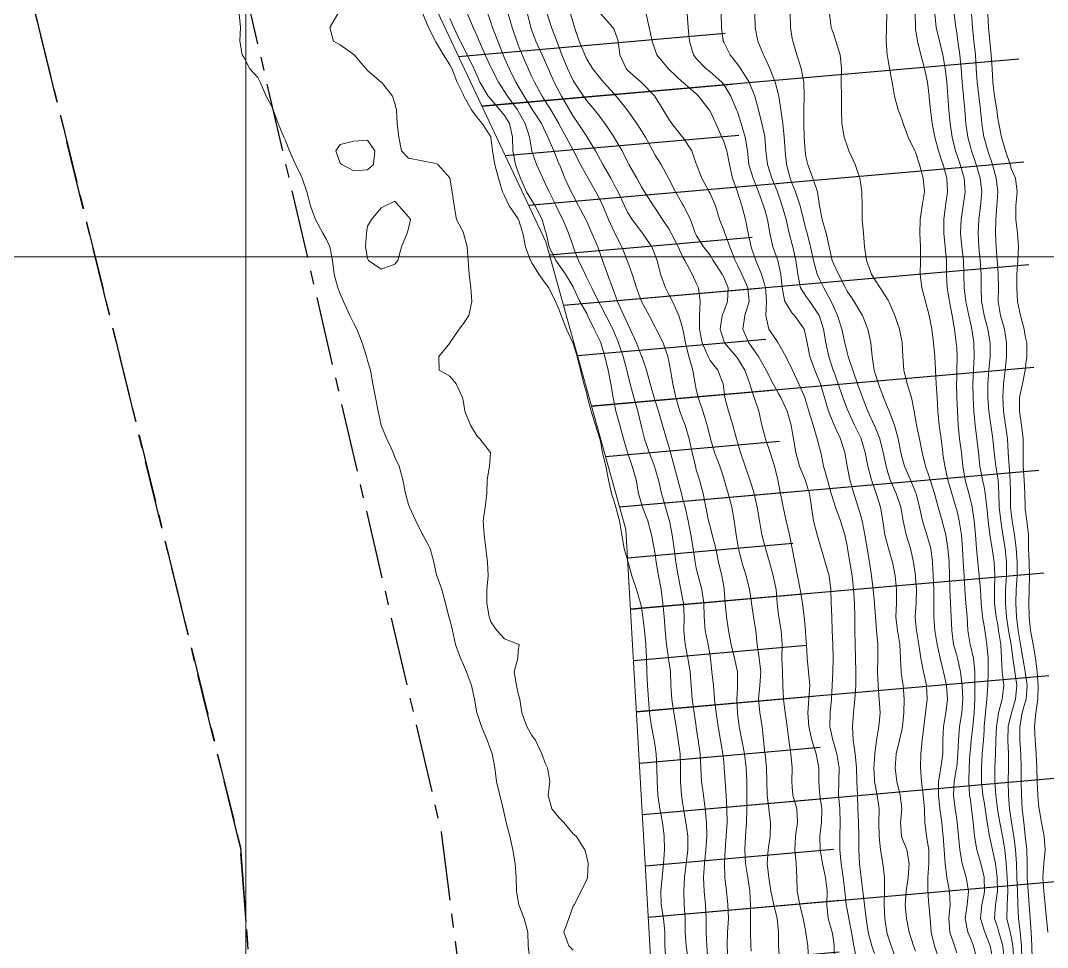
# Model space of a CAD drawing. Header units: centimetres. Extents: x 0 to 642158, y -847 to 649707.
# Drawn here: x 617058.59 to 617096.06, y 621462.19 to 621496 of the extents above; entities that cross this region are included whole.
import ezdxf

# ---------------------------------------------------------------- set-up
doc = ezdxf.new("R2010")
doc.units = ezdxf.units.CM
doc.header["$MEASUREMENT"] = 0
doc.linetypes.add('CENTERX2', pattern=[4, 2.5, -0.5, 0.5, -0.5])
for name, color, linetype, lineweight in [('MEV_grille', 254, 'Continuous', 9), ('MEV_schema paysager_V', 7, 'Continuous', 20), ('WAL_topographie 0.5', 253, 'Continuous', 20)]:
    doc.layers.add(name, color=color, linetype=linetype, lineweight=lineweight)
doc.layers.add('MEV_schema paysager_Ha', color=7, linetype='Continuous', lineweight=25, transparency=0.13)
doc.layers.add('SPW_parcellaire cadastral', color=7, linetype='CENTERX2', lineweight=25, true_color=0xff0542)

# ---------------------------------------------------------------- blocks, each defined once
blk = doc.blocks.new('*U114')
at = {"layer": 'MEV_grille', "transparency": 33554687}
blk.add_lwpolyline([(-1338.461, 0), (1338.461, 0)], dxfattribs=at)
blk = doc.blocks.new('*U115')
at = {"layer": 'MEV_grille', "color": 0, "linetype": 'ByBlock', "lineweight": -2, "transparency": 16777216}
blk.add_blockref('*U114', (0, -900), dxfattribs=at)
blk = doc.blocks.new('*U112')
at = {"layer": 'MEV_grille', "transparency": 33554687}
blk.add_lwpolyline([(0, 1825.476), (0, -1825.476)], dxfattribs=at)
blk = doc.blocks.new('*U113')
at = {"layer": 'MEV_grille', "color": 0, "linetype": 'ByBlock', "lineweight": -2, "transparency": 16777216}
blk.add_blockref('*U112', (1700, 0), dxfattribs=at)

msp = doc.modelspace()

# ---------------------------------------------------------------- hatches: boundary and pattern name
at = {"layer": 'MEV_schema paysager_Ha', "transparency": 33554687}
h = msp.add_hatch(dxfattribs=at)
h.set_pattern_fill('ANSI31', color=60, scale=30, angle=320)
h.paths.add_polyline_path([(617170.419, 620834.567), (617172.651, 620836.166), (617173.767, 620838.36), (617176.52, 620837.394), (617174.806, 620846.341), (617170.861, 620863.855), (617160.166, 620908.624), (617154.776, 620933.562), (617146.673, 620971.647), (617141.556, 621000.514), (617137.768, 621021.34), (617128.09, 621079.063), (617126.156, 621093.864), (617119.316, 621143.104), (617111.792, 621208.391), (617108.156, 621251.964), (617106.162, 621276.436), (617103.961, 621303.676), (617102.134, 621336.288), (617100.135, 621389.845), (617096.516, 621463.981), (617093.32, 621529.296), (617090.317, 621582.148), (617088.875, 621608.789), (617089.552, 621610.434), (617091.584, 621610.24), (617079.838, 621624.63), (617079.15, 621614.869), (617077.224, 621610.745), (617075.161, 621604.283), (617075.024, 621597.272), (617074.199, 621592.185), (617074.199, 621587.785), (617073.373, 621584.761), (617071.723, 621576.1), (617070.554, 621571.223), (617069.004, 621567.237), (617065.792, 621560.483), (617065.459, 621555.39), (617064.352, 621548.747), (617063.248, 621545.861), (617063.538, 621539.763), (617064.894, 621531.341), (617066.831, 621523.888), (617067.993, 621518.758), (617069.311, 621511.094), (617070.285, 621505.466), (617073.425, 621497.132), (617077.756, 621487.932), (617080.679, 621477.434), (617081.545, 621462.498), (617082.024, 621453.112), (617079.891, 621448.421), (617077.757, 621439.358), (617074.131, 621434.987), (617070.825, 621431.469), (617069.438, 621426.671), (617071.018, 621420.988), (617073.27, 621414.516), (617077.07, 621409.311), (617077.914, 621402.699), (617079.322, 621395.946), (617077.774, 621388.912), (617077.028, 621379.272), (617077.18, 621366.49), (617077.637, 621354.926), (617081.138, 621345.34), (617084.667, 621339.141), (617088.419, 621332.55), (617091.943, 621324.141), (617093.489, 621313.549), (617093.991, 621301.308), (617095.095, 621293.181), (617098.226, 621286.522), (617098.599, 621269.214), (617098.32, 621260.56), (617100.919, 621240.097), (617102.163, 621224.304), (617102.661, 621213.61), (617104.31, 621203.418), (617105.03, 621196.058), (617108.853, 621175.666), (617110.452, 621164.481), (617113.761, 621137.233), (617115.569, 621117.477), (617117.489, 621112.22), (617116.988, 621109.132), (617114.316, 621105.794), (617111.985, 621102.229), (617112.056, 621101.1), (617120.765, 621101.771), (617121.63, 621095.928), (617112.376, 621095.304), (617112.524, 621092.145), (617113.883, 621089.004), (617118.105, 621088.839), (617120.775, 621088.744), (617122.967, 621085.98), (617123.825, 621080.262), (617124.207, 621073.973), (617125.553, 621066.79), (617126.9, 621057.169), (617128.055, 621049.377), (617129.783, 621041.532), (617130.994, 621026.347), (617134.207, 621004.931), (617136.145, 620988.525), (617136.031, 620979.069), (617142.374, 620949.543), (617145.918, 620930.208), (617153.153, 620899.212), (617158.672, 620872.657), (617161.08, 620858.212), (617163.85, 620847.016), (617167.101, 620840.155), (617169.922, 620834.909)])
h = msp.add_hatch(dxfattribs=at)
h.set_pattern_fill('ANSI31', color=60, scale=15, angle=320)
h.paths.add_polyline_path([(617170.419, 620834.567), (617172.651, 620836.166), (617173.767, 620838.36), (617172.164, 620839.948), (617169.222, 620844.997), (617165.011, 620861.103), (617155.295, 620905.773), (617149.967, 620930.558), (617141.637, 620968.956), (617138.302, 620999.865), (617134.651, 621021.029), (617125.75, 621078.391), (617121.772, 621092.578), (617115.806, 621141.831), (617107.516, 621206.061), (617103.711, 621250.656), (617102.096, 621275.072), (617098.522, 621305.188), (617095.036, 621336.316), (617086.438, 621359.081), (617085.934, 621388.312), (617080.11, 621426.004), (617086.838, 621442.658), (617088.578, 621463.389), (617083.681, 621500.211), (617076.945, 621529.071), (617073.11, 621552.713), (617080.742, 621582.645), (617082.21, 621610.23), (617089.552, 621610.434), (617091.584, 621610.24), (617079.838, 621624.63), (617079.15, 621614.869), (617077.224, 621610.745), (617075.161, 621604.283), (617075.024, 621597.272), (617074.199, 621592.185), (617074.199, 621587.785), (617073.373, 621584.761), (617071.723, 621576.1), (617070.554, 621571.223), (617069.004, 621567.237), (617065.792, 621560.483), (617065.459, 621555.39), (617064.352, 621548.747), (617063.248, 621545.861), (617063.538, 621539.763), (617064.894, 621531.341), (617066.831, 621523.888), (617067.993, 621518.758), (617069.311, 621511.094), (617070.285, 621505.466), (617073.425, 621497.132), (617077.756, 621487.932), (617080.679, 621477.434), (617081.545, 621462.498), (617082.024, 621453.112), (617079.891, 621448.421), (617077.757, 621439.358), (617074.131, 621434.987), (617070.825, 621431.469), (617069.438, 621426.671), (617071.018, 621420.988), (617073.27, 621414.516), (617077.07, 621409.311), (617077.914, 621402.699), (617079.322, 621395.946), (617077.774, 621388.912), (617077.028, 621379.272), (617077.18, 621366.49), (617077.637, 621354.926), (617081.138, 621345.34), (617084.667, 621339.141), (617088.419, 621332.55), (617091.943, 621324.141), (617093.489, 621313.549), (617093.991, 621301.308), (617095.095, 621293.181), (617098.226, 621286.522), (617098.599, 621269.214), (617098.32, 621260.56), (617100.919, 621240.097), (617102.163, 621224.304), (617102.661, 621213.61), (617104.31, 621203.418), (617105.03, 621196.058), (617108.853, 621175.666), (617110.452, 621164.481), (617113.761, 621137.233), (617115.569, 621117.477), (617117.489, 621112.22), (617116.988, 621109.132), (617114.316, 621105.794), (617111.985, 621102.229), (617112.056, 621101.1), (617120.765, 621101.771), (617121.63, 621095.928), (617112.376, 621095.304), (617112.524, 621092.145), (617113.883, 621089.004), (617118.105, 621088.839), (617120.775, 621088.744), (617122.967, 621085.98), (617123.825, 621080.262), (617124.207, 621073.973), (617125.553, 621066.79), (617126.9, 621057.169), (617128.055, 621049.377), (617129.783, 621041.532), (617130.994, 621026.347), (617134.207, 621004.931), (617136.145, 620988.525), (617136.031, 620979.069), (617142.374, 620949.543), (617145.918, 620930.208), (617153.153, 620899.212), (617158.672, 620872.657), (617161.08, 620858.212), (617163.85, 620847.016), (617167.101, 620840.155), (617169.922, 620834.909)])

# ---------------------------------------------------------------- linework, layer by layer
at = {"layer": 'MEV_schema paysager_V', "color": 60}
msp.add_lwpolyline([(617073.425, 621497.132), (617077.756, 621487.932), (617080.679, 621477.434), (617081.545, 621462.498), (617082.024, 621453.112), (617079.891, 621448.421), (617077.757, 621439.358), (617074.131, 621434.987), (617070.825, 621431.469), (617069.438, 621426.671), (617071.018, 621420.988), (617073.27, 621414.516), (617077.07, 621409.311), (617077.914, 621402.699)], dxfattribs=at)
at = {"layer": 'SPW_parcellaire cadastral'}
for points in [[(616961.682, 621561.505), (616957.161, 621536.964), (616965.501, 621523.284), (616971.233, 621514.366), (616974.374, 621509.591), (616975.304, 621510.352), (616983.527, 621516.007), (616989.386, 621518.755), (617051.624, 621539.157), (617050.488, 621531.376), (617066.617, 621465.843), (617068.014, 621447.174), (617068.141, 621431.299), (617065.63, 621389.514), (617029.25, 621381.354), (616971.753, 621365.049), (616944.019, 621346.288), (616891.176, 621232.847)], [(617071.741, 621390.887), (617065.63, 621389.514), (617068.141, 621431.299), (617068.014, 621447.174), (617066.617, 621465.843), (617050.488, 621531.376), (617051.624, 621539.157), (617059.513, 621541.743), (617058.51, 621532.646), (617073.939, 621466.394), (617076.23, 621448.428), (617075.082, 621431.913), (617071.741, 621390.887)]]:
    msp.add_lwpolyline(points, dxfattribs=at)
at = {"layer": 'WAL_topographie 0.5'}
for points in [[(617066.57, 621496.25), (617066.618, 621495.75), (617066.587, 621495.25), (617066.68, 621494.75), (617066.75, 621494.66), (617066.947, 621494.25), (617067.25, 621493.929), (617067.331, 621493.75), (617067.551, 621493.25), (617067.75, 621492.891), (617067.806, 621492.75), (617067.991, 621492.25), (617068.197, 621491.75), (617068.25, 621491.65), (617068.405, 621491.25), (617068.626, 621490.75), (617068.75, 621490.524), (617068.866, 621490.25), (617069.036, 621489.75), (617069.173, 621489.25), (617069.25, 621489.042), (617069.349, 621488.75), (617069.618, 621488.25), (617069.75, 621488.018), (617069.872, 621487.75), (617069.969, 621487.25), (617070.034, 621486.75), (617070.17, 621486.25), (617070.25, 621486.037), (617070.373, 621485.75), (617070.606, 621485.25), (617070.75, 621484.955), (617070.867, 621484.75), (617071.053, 621484.25), (617071.21, 621483.75), (617071.25, 621483.609), (617071.355, 621483.25), (617071.447, 621482.75), (617071.542, 621482.25), (617071.643, 621481.75), (617071.745, 621481.25), (617071.75, 621481.236), (617071.961, 621480.75), (617072.182, 621480.25), (617072.25, 621480.074), (617072.408, 621479.75), (617072.545, 621479.25), (617072.632, 621478.75), (617072.75, 621478.351), (617072.787, 621478.25), (617073.011, 621477.75), (617073.25, 621477.285), (617073.27, 621477.25), (617073.539, 621476.75), (617073.672, 621476.25), (617073.75, 621475.888), (617073.781, 621475.75), (617073.966, 621475.25), (617074.102, 621474.75), (617074.223, 621474.25), (617074.25, 621474.158), (617074.347, 621473.75), (617074.467, 621473.25), (617074.648, 621472.75), (617074.75, 621472.506), (617074.858, 621472.25), (617075.043, 621471.75), (617075.16, 621471.25), (617075.243, 621470.75), (617075.25, 621470.731), (617075.411, 621470.25), (617075.615, 621469.75), (617075.75, 621469.384), (617075.795, 621469.25), (617075.898, 621468.75), (617075.962, 621468.25), (617076.076, 621467.75), (617076.203, 621467.25), (617076.25, 621467.031), (617076.313, 621466.75), (617076.441, 621466.25), (617076.556, 621465.75), (617076.643, 621465.25), (617076.679, 621464.75), (617076.686, 621464.25), (617076.75, 621463.897), (617076.777, 621463.75), (617076.965, 621463.25), (617077.099, 621462.75), (617077.108, 621462.25), (617077.179, 621461.75)], [(617070.173, 621496.25), (617069.872, 621495.75), (617070.01, 621495.25), (617070.25, 621495.117), (617070.75, 621494.764), (617070.759, 621494.75), (617071.196, 621494.25), (617071.25, 621494.185), (617071.75, 621493.758), (617071.761, 621493.75), (617072.158, 621493.25), (617072.25, 621492.981), (617072.305, 621492.75), (617072.333, 621492.25), (617072.391, 621491.75), (617072.493, 621491.25), (617072.75, 621490.985), (617073.25, 621490.889), (617073.75, 621490.795), (617073.816, 621490.75), (617074.25, 621490.268), (617074.259, 621490.25), (617074.341, 621489.75), (617074.415, 621489.25), (617074.5, 621488.75), (617074.75, 621488.269), (617074.759, 621488.25), (617074.892, 621487.75), (617074.928, 621487.25), (617074.965, 621486.75), (617075.026, 621486.25), (617075.055, 621485.75), (617074.947, 621485.25), (617074.75, 621484.957), (617074.593, 621484.75), (617074.256, 621484.25), (617074.25, 621484.238), (617073.858, 621483.75), (617073.861, 621483.25), (617074.25, 621483.028), (617074.483, 621482.75), (617074.715, 621482.25), (617074.75, 621482.083), (617074.807, 621481.75), (617075.014, 621481.25), (617075.25, 621480.846), (617075.354, 621480.75), (617075.74, 621480.25), (617075.699, 621479.75), (617075.62, 621479.25), (617075.606, 621478.75), (617075.543, 621478.25), (617075.472, 621477.75), (617075.509, 621477.25), (617075.574, 621476.75), (617075.628, 621476.25), (617075.649, 621475.75), (617075.605, 621475.25), (617075.602, 621474.75), (617075.689, 621474.25), (617075.75, 621474.067), (617075.973, 621473.75), (617076.25, 621473.449), (617076.75, 621473.258), (617076.783, 621473.25), (617076.75, 621473), (617076.741, 621472.75), (617076.603, 621472.25), (617076.687, 621471.75), (617076.75, 621471.462), (617076.81, 621471.25), (617076.881, 621470.75), (617077.064, 621470.25), (617077.25, 621469.928), (617077.379, 621469.75), (617077.616, 621469.25), (617077.75, 621468.894), (617077.821, 621468.75), (617077.903, 621468.25), (617077.841, 621467.75), (617077.975, 621467.25), (617078.25, 621466.925), (617078.417, 621466.75), (617078.75, 621466.341), (617078.87, 621466.25), (617079.178, 621465.75), (617079.25, 621465.487), (617079.301, 621465.25), (617079.276, 621464.75), (617079.25, 621464.673), (617079.042, 621464.25), (617078.798, 621463.75), (617078.75, 621463.702), (617078.595, 621463.25), (617078.413, 621462.75), (617078.598, 621462.25), (617078.75, 621462.1)], [(617073.271, 621496.25), (617073.471, 621495.75), (617073.737, 621495.25), (617073.75, 621495.23), (617074.022, 621494.75), (617074.25, 621494.393), (617074.326, 621494.25), (617074.529, 621493.75), (617074.75, 621493.291), (617074.768, 621493.25), (617075.046, 621492.75), (617075.25, 621492.462), (617075.438, 621492.25), (617075.75, 621491.762), (617075.755, 621491.75), (617075.811, 621491.25), (617075.9, 621490.75), (617076.034, 621490.25), (617076.179, 621489.75), (617076.25, 621489.606), (617076.424, 621489.25), (617076.75, 621488.769), (617076.762, 621488.75), (617076.916, 621488.25), (617077.019, 621487.75), (617077.201, 621487.25), (617077.25, 621487.165), (617077.499, 621486.75), (617077.75, 621486.415), (617077.867, 621486.25), (617078.113, 621485.75), (617078.25, 621485.446), (617078.322, 621485.25), (617078.518, 621484.75), (617078.744, 621484.25), (617078.75, 621484.235), (617078.906, 621483.75), (617079.028, 621483.25), (617079.139, 621482.75), (617079.25, 621482.382), (617079.28, 621482.25), (617079.417, 621481.75), (617079.573, 621481.25), (617079.73, 621480.75), (617079.75, 621480.66), (617079.832, 621480.25), (617079.947, 621479.75), (617080.05, 621479.25), (617080.152, 621478.75), (617080.25, 621478.46), (617080.312, 621478.25), (617080.447, 621477.75), (617080.528, 621477.25), (617080.614, 621476.75), (617080.75, 621476.284), (617080.758, 621476.25), (617080.901, 621475.75), (617081.07, 621475.25), (617081.217, 621474.75), (617081.25, 621474.593), (617081.297, 621474.25), (617081.359, 621473.75), (617081.409, 621473.25), (617081.432, 621472.75), (617081.444, 621472.25), (617081.468, 621471.75), (617081.501, 621471.25), (617081.541, 621470.75), (617081.612, 621470.25), (617081.714, 621469.75), (617081.75, 621469.521), (617081.782, 621469.25), (617081.804, 621468.75), (617081.815, 621468.25), (617081.845, 621467.75), (617081.918, 621467.25), (617082.01, 621466.75), (617082.073, 621466.25), (617082.085, 621465.75), (617082.049, 621465.25), (617081.998, 621464.75), (617081.95, 621464.25), (617081.961, 621463.75), (617082.053, 621463.25), (617082.105, 621462.75), (617082.104, 621462.25), (617082.14, 621461.75)], [(617074.25, 621496.083), (617074.396, 621495.75), (617074.629, 621495.25), (617074.75, 621495.034), (617074.888, 621494.75), (617075.129, 621494.25), (617075.25, 621493.987), (617075.356, 621493.75), (617075.654, 621493.25), (617075.75, 621493.133), (617076.077, 621492.75), (617076.25, 621492.546), (617076.428, 621492.25), (617076.537, 621491.75), (617076.55, 621491.25), (617076.654, 621490.75), (617076.75, 621490.47), (617076.837, 621490.25), (617077.053, 621489.75), (617077.25, 621489.445), (617077.367, 621489.25), (617077.625, 621488.75), (617077.75, 621488.306), (617077.766, 621488.25), (617077.881, 621487.75), (617078.121, 621487.25), (617078.25, 621487.085), (617078.474, 621486.75), (617078.75, 621486.293), (617078.772, 621486.25), (617079.004, 621485.75), (617079.25, 621485.312), (617079.283, 621485.25), (617079.527, 621484.75), (617079.75, 621484.286), (617079.765, 621484.25), (617079.915, 621483.75), (617080.032, 621483.25), (617080.129, 621482.75), (617080.216, 621482.25), (617080.25, 621482.072), (617080.309, 621481.75), (617080.453, 621481.25), (617080.593, 621480.75), (617080.739, 621480.25), (617080.75, 621480.218), (617080.907, 621479.75), (617081.05, 621479.25), (617081.145, 621478.75), (617081.25, 621478.38), (617081.286, 621478.25), (617081.477, 621477.75), (617081.617, 621477.25), (617081.714, 621476.75), (617081.75, 621476.538), (617081.786, 621476.25), (617081.87, 621475.75), (617081.963, 621475.25), (617082.025, 621474.75), (617082.076, 621474.25), (617082.117, 621473.75), (617082.162, 621473.25), (617082.235, 621472.75), (617082.25, 621472.645), (617082.304, 621472.25), (617082.325, 621471.75), (617082.351, 621471.25), (617082.429, 621470.75), (617082.513, 621470.25), (617082.593, 621469.75), (617082.657, 621469.25), (617082.667, 621468.75), (617082.668, 621468.25), (617082.712, 621467.75), (617082.75, 621467.493), (617082.784, 621467.25), (617082.868, 621466.75), (617082.935, 621466.25), (617082.936, 621465.75), (617082.879, 621465.25), (617082.819, 621464.75), (617082.791, 621464.25), (617082.811, 621463.75), (617082.841, 621463.25), (617082.841, 621462.75), (617082.882, 621462.25), (617082.957, 621461.75)], [(617074.906, 621496.25), (617075.111, 621495.75), (617075.25, 621495.436), (617075.331, 621495.25), (617075.549, 621494.75), (617075.75, 621494.297), (617075.771, 621494.25), (617076.026, 621493.75), (617076.25, 621493.42), (617076.358, 621493.25), (617076.722, 621492.75), (617076.75, 621492.704), (617077.008, 621492.25), (617077.164, 621491.75), (617077.245, 621491.25), (617077.25, 621491.234), (617077.423, 621490.75), (617077.646, 621490.25), (617077.75, 621490.04), (617077.883, 621489.75), (617078.135, 621489.25), (617078.25, 621489.007), (617078.379, 621488.75), (617078.586, 621488.25), (617078.75, 621487.774), (617078.759, 621487.75), (617078.955, 621487.25), (617079.188, 621486.75), (617079.25, 621486.622), (617079.431, 621486.25), (617079.681, 621485.75), (617079.75, 621485.623), (617079.943, 621485.25), (617080.198, 621484.75), (617080.25, 621484.634), (617080.414, 621484.25), (617080.576, 621483.75), (617080.711, 621483.25), (617080.75, 621483.083), (617080.834, 621482.75), (617080.966, 621482.25), (617081.11, 621481.75), (617081.233, 621481.25), (617081.25, 621481.18), (617081.356, 621480.75), (617081.526, 621480.25), (617081.72, 621479.75), (617081.75, 621479.653), (617081.864, 621479.25), (617081.977, 621478.75), (617082.123, 621478.25), (617082.25, 621477.833), (617082.271, 621477.75), (617082.371, 621477.25), (617082.444, 621476.75), (617082.502, 621476.25), (617082.584, 621475.75), (617082.69, 621475.25), (617082.75, 621474.917), (617082.782, 621474.75), (617082.81, 621474.25), (617082.799, 621473.75), (617082.84, 621473.25), (617082.939, 621472.75), (617083.021, 621472.25), (617083.065, 621471.75), (617083.101, 621471.25), (617083.17, 621470.75), (617083.245, 621470.25), (617083.25, 621470.218), (617083.323, 621469.75), (617083.388, 621469.25), (617083.414, 621468.75), (617083.443, 621468.25), (617083.506, 621467.75), (617083.568, 621467.25), (617083.616, 621466.75), (617083.63, 621466.25), (617083.598, 621465.75), (617083.544, 621465.25), (617083.513, 621464.75), (617083.531, 621464.25), (617083.581, 621463.75), (617083.612, 621463.25), (617083.605, 621462.75), (617083.632, 621462.25), (617083.671, 621461.75)], [(617075.641, 621496.25), (617075.75, 621495.945), (617075.817, 621495.75), (617076.013, 621495.25), (617076.202, 621494.75), (617076.25, 621494.636), (617076.416, 621494.25), (617076.662, 621493.75), (617076.75, 621493.606), (617076.963, 621493.25), (617077.25, 621492.789), (617077.276, 621492.75), (617077.597, 621492.25), (617077.75, 621491.926), (617077.837, 621491.75), (617078.047, 621491.25), (617078.25, 621490.755), (617078.252, 621490.75), (617078.45, 621490.25), (617078.685, 621489.75), (617078.75, 621489.618), (617078.954, 621489.25), (617079.214, 621488.75), (617079.25, 621488.671), (617079.44, 621488.25), (617079.651, 621487.75), (617079.75, 621487.473), (617079.831, 621487.25), (617080.01, 621486.75), (617080.192, 621486.25), (617080.25, 621486.098), (617080.379, 621485.75), (617080.602, 621485.25), (617080.75, 621484.927), (617080.839, 621484.75), (617081.064, 621484.25), (617081.25, 621483.766), (617081.258, 621483.75), (617081.43, 621483.25), (617081.565, 621482.75), (617081.714, 621482.25), (617081.75, 621482.131), (617081.867, 621481.75), (617082.016, 621481.25), (617082.166, 621480.75), (617082.25, 621480.47), (617082.312, 621480.25), (617082.447, 621479.75), (617082.573, 621479.25), (617082.704, 621478.75), (617082.75, 621478.577), (617082.838, 621478.25), (617082.95, 621477.75), (617083.049, 621477.25), (617083.132, 621476.75), (617083.206, 621476.25), (617083.25, 621476.028), (617083.313, 621475.75), (617083.447, 621475.25), (617083.528, 621474.75), (617083.539, 621474.25), (617083.578, 621473.75), (617083.687, 621473.25), (617083.75, 621472.83), (617083.762, 621472.75), (617083.818, 621472.25), (617083.874, 621471.75), (617083.911, 621471.25), (617083.97, 621470.75), (617084.045, 621470.25), (617084.133, 621469.75), (617084.22, 621469.25), (617084.25, 621468.958), (617084.271, 621468.75), (617084.307, 621468.25), (617084.341, 621467.75), (617084.368, 621467.25), (617084.371, 621466.75), (617084.341, 621466.25), (617084.306, 621465.75), (617084.278, 621465.25), (617084.286, 621464.75), (617084.348, 621464.25), (617084.405, 621463.75), (617084.418, 621463.25), (617084.385, 621462.75), (617084.373, 621462.25), (617084.396, 621461.75)], [(617076.39, 621496.25), (617076.53, 621495.75), (617076.696, 621495.25), (617076.75, 621495.109), (617076.896, 621494.75), (617077.112, 621494.25), (617077.25, 621493.949), (617077.344, 621493.75), (617077.625, 621493.25), (617077.75, 621493.053), (617077.936, 621492.75), (617078.23, 621492.25), (617078.25, 621492.211), (617078.505, 621491.75), (617078.75, 621491.273), (617078.764, 621491.25), (617079.02, 621490.75), (617079.25, 621490.334), (617079.298, 621490.25), (617079.584, 621489.75), (617079.75, 621489.432), (617079.833, 621489.25), (617080.041, 621488.75), (617080.25, 621488.295), (617080.273, 621488.25), (617080.527, 621487.75), (617080.731, 621487.25), (617080.75, 621487.196), (617080.906, 621486.75), (617081.062, 621486.25), (617081.25, 621485.753), (617081.251, 621485.75), (617081.524, 621485.25), (617081.75, 621484.819), (617081.789, 621484.75), (617082.036, 621484.25), (617082.212, 621483.75), (617082.25, 621483.576), (617082.31, 621483.25), (617082.397, 621482.75), (617082.506, 621482.25), (617082.654, 621481.75), (617082.75, 621481.488), (617082.838, 621481.25), (617082.986, 621480.75), (617083.098, 621480.25), (617083.215, 621479.75), (617083.25, 621479.617), (617083.36, 621479.25), (617083.497, 621478.75), (617083.599, 621478.25), (617083.699, 621477.75), (617083.75, 621477.55), (617083.833, 621477.25), (617083.959, 621476.75), (617084.065, 621476.25), (617084.183, 621475.75), (617084.25, 621475.359), (617084.269, 621475.25), (617084.306, 621474.75), (617084.355, 621474.25), (617084.426, 621473.75), (617084.517, 621473.25), (617084.644, 621472.75), (617084.75, 621472.25), (617084.75, 621472.25), (617084.756, 621471.75), (617084.75, 621471.65), (617084.726, 621471.25), (617084.747, 621470.75), (617084.75, 621470.729), (617084.818, 621470.25), (617084.909, 621469.75), (617085.005, 621469.25), (617085.069, 621468.75), (617085.092, 621468.25), (617085.096, 621467.75), (617085.097, 621467.25), (617085.085, 621466.75), (617085.047, 621466.25), (617085.021, 621465.75), (617085.041, 621465.25), (617085.124, 621464.75), (617085.204, 621464.25), (617085.223, 621463.75), (617085.231, 621463.25), (617085.231, 621462.75), (617085.24, 621462.25), (617085.25, 621462.063)], [(617077.093, 621496.25), (617077.212, 621495.75), (617077.25, 621495.64), (617077.399, 621495.25), (617077.625, 621494.75), (617077.75, 621494.468), (617077.841, 621494.25), (617078.068, 621493.75), (617078.25, 621493.406), (617078.333, 621493.25), (617078.617, 621492.75), (617078.75, 621492.517), (617078.936, 621492.25), (617079.25, 621491.774), (617079.267, 621491.75), (617079.569, 621491.25), (617079.75, 621490.913), (617079.84, 621490.75), (617080.125, 621490.25), (617080.25, 621490.014), (617080.396, 621489.75), (617080.623, 621489.25), (617080.75, 621488.991), (617080.906, 621488.75), (617081.25, 621488.294), (617081.287, 621488.25), (617081.626, 621487.75), (617081.75, 621487.435), (617081.816, 621487.25), (617081.946, 621486.75), (617082.121, 621486.25), (617082.25, 621486.011), (617082.38, 621485.75), (617082.607, 621485.25), (617082.75, 621484.792), (617082.759, 621484.75), (617082.854, 621484.25), (617082.978, 621483.75), (617083.117, 621483.25), (617083.212, 621482.75), (617083.25, 621482.563), (617083.321, 621482.25), (617083.488, 621481.75), (617083.648, 621481.25), (617083.75, 621480.8), (617083.763, 621480.75), (617083.912, 621480.25), (617084.102, 621479.75), (617084.25, 621479.315), (617084.271, 621479.25), (617084.414, 621478.75), (617084.542, 621478.25), (617084.628, 621477.75), (617084.699, 621477.25), (617084.75, 621476.961), (617084.789, 621476.75), (617084.916, 621476.25), (617085.073, 621475.75), (617085.195, 621475.25), (617085.25, 621474.857), (617085.265, 621474.75), (617085.339, 621474.25), (617085.42, 621473.75), (617085.475, 621473.25), (617085.546, 621472.75), (617085.599, 621472.25), (617085.565, 621471.75), (617085.52, 621471.25), (617085.565, 621470.75), (617085.649, 621470.25), (617085.701, 621469.75), (617085.75, 621469.298), (617085.756, 621469.25), (617085.81, 621468.75), (617085.822, 621468.25), (617085.832, 621467.75), (617085.892, 621467.25), (617085.96, 621466.75), (617085.945, 621466.25), (617085.872, 621465.75), (617085.836, 621465.25), (617085.892, 621464.75), (617085.973, 621464.25), (617086.077, 621463.75), (617086.204, 621463.25), (617086.246, 621462.75), (617086.25, 621462.25), (617086.25, 621462.25), (617086.286, 621461.75)], [(617077.803, 621496.25), (617077.964, 621495.75), (617078.162, 621495.25), (617078.25, 621495.019), (617078.347, 621494.75), (617078.547, 621494.25), (617078.75, 621493.815), (617078.789, 621493.75), (617079.131, 621493.25), (617079.25, 621493.078), (617079.536, 621492.75), (617079.75, 621492.468), (617079.91, 621492.25), (617080.246, 621491.75), (617080.25, 621491.743), (617080.539, 621491.25), (617080.75, 621490.827), (617080.788, 621490.75), (617081.075, 621490.25), (617081.25, 621489.939), (617081.363, 621489.75), (617081.682, 621489.25), (617081.75, 621489.158), (617082.014, 621488.75), (617082.25, 621488.401), (617082.334, 621488.25), (617082.586, 621487.75), (617082.75, 621487.397), (617082.83, 621487.25), (617083.101, 621486.75), (617083.25, 621486.428), (617083.333, 621486.25), (617083.389, 621485.75), (617083.365, 621485.25), (617083.367, 621484.75), (617083.46, 621484.25), (617083.678, 621483.75), (617083.75, 621483.607), (617084.034, 621483.25), (617084.225, 621482.75), (617084.25, 621482.57), (617084.293, 621482.25), (617084.422, 621481.75), (617084.582, 621481.25), (617084.715, 621480.75), (617084.75, 621480.627), (617084.856, 621480.25), (617085.031, 621479.75), (617085.203, 621479.25), (617085.25, 621479.101), (617085.357, 621478.75), (617085.465, 621478.25), (617085.55, 621477.75), (617085.643, 621477.25), (617085.75, 621476.849), (617085.776, 621476.75), (617085.923, 621476.25), (617086.055, 621475.75), (617086.159, 621475.25), (617086.205, 621474.75), (617086.25, 621474.323), (617086.258, 621474.25), (617086.351, 621473.75), (617086.381, 621473.25), (617086.371, 621472.75), (617086.393, 621472.25), (617086.412, 621471.75), (617086.428, 621471.25), (617086.494, 621470.75), (617086.568, 621470.25), (617086.623, 621469.75), (617086.699, 621469.25), (617086.747, 621468.75), (617086.734, 621468.25), (617086.75, 621468.047), (617086.777, 621467.75), (617086.916, 621467.25), (617086.944, 621466.75), (617086.873, 621466.25), (617086.843, 621465.75), (617086.89, 621465.25), (617086.921, 621464.75), (617086.93, 621464.25), (617087.022, 621463.75), (617087.144, 621463.25), (617087.245, 621462.75), (617087.25, 621462.716), (617087.322, 621462.25), (617087.349, 621461.75)], [(617078.662, 621496.25), (617078.75, 621495.935), (617078.806, 621495.75), (617078.971, 621495.25), (617079.176, 621494.75), (617079.25, 621494.599), (617079.465, 621494.25), (617079.75, 621493.884), (617079.858, 621493.75), (617080.25, 621493.327), (617080.325, 621493.25), (617080.726, 621492.75), (617080.75, 621492.716), (617081.078, 621492.25), (617081.25, 621491.977), (617081.391, 621491.75), (617081.664, 621491.25), (617081.75, 621491.092), (617081.973, 621490.75), (617082.236, 621490.25), (617082.25, 621490.224), (617082.487, 621489.75), (617082.75, 621489.307), (617082.787, 621489.25), (617083.033, 621488.75), (617083.212, 621488.25), (617083.25, 621488.176), (617083.516, 621487.75), (617083.75, 621487.441), (617083.869, 621487.25), (617084.196, 621486.75), (617084.25, 621486.641), (617084.415, 621486.25), (617084.393, 621485.75), (617084.25, 621485.387), (617084.196, 621485.25), (617084.116, 621484.75), (617084.25, 621484.326), (617084.277, 621484.25), (617084.705, 621483.75), (617084.75, 621483.692), (617085.016, 621483.25), (617085.199, 621482.75), (617085.25, 621482.578), (617085.363, 621482.25), (617085.526, 621481.75), (617085.644, 621481.25), (617085.75, 621480.849), (617085.777, 621480.75), (617085.947, 621480.25), (617086.105, 621479.75), (617086.226, 621479.25), (617086.25, 621479.116), (617086.323, 621478.75), (617086.414, 621478.25), (617086.526, 621477.75), (617086.653, 621477.25), (617086.75, 621476.75), (617086.75, 621476.75), (617086.843, 621476.25), (617086.947, 621475.75), (617087.043, 621475.25), (617087.12, 621474.75), (617087.182, 621474.25), (617087.232, 621473.75), (617087.25, 621473.474), (617087.265, 621473.25), (617087.289, 621472.75), (617087.348, 621472.25), (617087.386, 621471.75), (617087.35, 621471.25), (617087.321, 621470.75), (617087.355, 621470.25), (617087.459, 621469.75), (617087.618, 621469.25), (617087.722, 621468.75), (617087.717, 621468.25), (617087.75, 621467.868), (617087.758, 621467.75), (617087.828, 621467.25), (617087.819, 621466.75), (617087.761, 621466.25), (617087.768, 621465.75), (617087.856, 621465.25), (617087.964, 621464.75), (617088.021, 621464.25), (617088.016, 621463.75), (617088.063, 621463.25), (617088.201, 621462.75), (617088.25, 621462.467), (617088.281, 621462.25), (617088.277, 621461.75)], [(617079.768, 621496.25), (617080.207, 621495.75), (617080.25, 621495.675), (617080.4, 621495.25), (617080.462, 621494.75), (617080.686, 621494.25), (617080.75, 621494.179), (617081.24, 621493.75), (617081.25, 621493.741), (617081.73, 621493.25), (617081.75, 621493.219), (617082.039, 621492.75), (617082.25, 621492.402), (617082.356, 621492.25), (617082.75, 621491.755), (617082.754, 621491.75), (617083.09, 621491.25), (617083.25, 621490.776), (617083.259, 621490.75), (617083.453, 621490.25), (617083.721, 621489.75), (617083.75, 621489.695), (617083.946, 621489.25), (617084.099, 621488.75), (617084.25, 621488.358), (617084.285, 621488.25), (617084.469, 621487.75), (617084.662, 621487.25), (617084.75, 621487.079), (617084.91, 621486.75), (617085.127, 621486.25), (617085.172, 621485.75), (617085.018, 621485.25), (617084.946, 621484.75), (617085.162, 621484.25), (617085.25, 621484.13), (617085.523, 621483.75), (617085.75, 621483.337), (617085.803, 621483.25), (617086.058, 621482.75), (617086.25, 621482.405), (617086.337, 621482.25), (617086.561, 621481.75), (617086.706, 621481.25), (617086.75, 621481.01), (617086.791, 621480.75), (617086.88, 621480.25), (617087.017, 621479.75), (617087.221, 621479.25), (617087.25, 621479.169), (617087.383, 621478.75), (617087.453, 621478.25), (617087.524, 621477.75), (617087.661, 621477.25), (617087.75, 621476.947), (617087.806, 621476.75), (617087.952, 621476.25), (617088.097, 621475.75), (617088.162, 621475.25), (617088.173, 621474.75), (617088.189, 621474.25), (617088.209, 621473.75), (617088.236, 621473.25), (617088.246, 621472.75), (617088.225, 621472.25), (617088.209, 621471.75), (617088.181, 621471.25), (617088.128, 621470.75), (617088.126, 621470.25), (617088.228, 621469.75), (617088.25, 621469.681), (617088.374, 621469.25), (617088.462, 621468.75), (617088.452, 621468.25), (617088.442, 621467.75), (617088.481, 621467.25), (617088.496, 621466.75), (617088.489, 621466.25), (617088.49, 621465.75), (617088.533, 621465.25), (617088.613, 621464.75), (617088.672, 621464.25), (617088.717, 621463.75), (617088.75, 621463.572), (617088.809, 621463.25), (617088.912, 621462.75), (617088.997, 621462.25), (617089.092, 621461.75)], [(617081.415, 621496.25), (617081.526, 621495.75), (617081.636, 621495.25), (617081.75, 621494.917), (617081.814, 621494.75), (617082.222, 621494.25), (617082.25, 621494.224), (617082.75, 621493.755), (617082.756, 621493.75), (617083.25, 621493.326), (617083.334, 621493.25), (617083.718, 621492.75), (617083.75, 621492.7), (617083.956, 621492.25), (617084.18, 621491.75), (617084.25, 621491.591), (617084.36, 621491.25), (617084.456, 621490.75), (617084.569, 621490.25), (617084.749, 621489.75), (617084.75, 621489.747), (617084.908, 621489.25), (617085.042, 621488.75), (617085.139, 621488.25), (617085.247, 621487.75), (617085.25, 621487.741), (617085.419, 621487.25), (617085.625, 621486.75), (617085.75, 621486.355), (617085.777, 621486.25), (617085.815, 621485.75), (617085.784, 621485.25), (617085.895, 621484.75), (617086.231, 621484.25), (617086.25, 621484.222), (617086.513, 621483.75), (617086.75, 621483.271), (617086.759, 621483.25), (617086.988, 621482.75), (617087.205, 621482.25), (617087.25, 621482.12), (617087.359, 621481.75), (617087.508, 621481.25), (617087.665, 621480.75), (617087.75, 621480.414), (617087.793, 621480.25), (617087.895, 621479.75), (617088.033, 621479.25), (617088.176, 621478.75), (617088.25, 621478.485), (617088.325, 621478.25), (617088.512, 621477.75), (617088.671, 621477.25), (617088.75, 621476.844), (617088.765, 621476.75), (617088.851, 621476.25), (617088.931, 621475.75), (617088.984, 621475.25), (617089.02, 621474.75), (617089.033, 621474.25), (617089.029, 621473.75), (617089.041, 621473.25), (617089.059, 621472.75), (617089.073, 621472.25), (617089.072, 621471.75), (617089.034, 621471.25), (617088.98, 621470.75), (617088.951, 621470.25), (617088.978, 621469.75), (617089.044, 621469.25), (617089.095, 621468.75), (617089.112, 621468.25), (617089.127, 621467.75), (617089.149, 621467.25), (617089.165, 621466.75), (617089.175, 621466.25), (617089.183, 621465.75), (617089.208, 621465.25), (617089.25, 621464.842), (617089.261, 621464.75), (617089.328, 621464.25), (617089.387, 621463.75), (617089.449, 621463.25), (617089.525, 621462.75), (617089.657, 621462.25), (617089.75, 621461.969)], [(617082.915, 621496.25), (617082.955, 621495.75), (617083.004, 621495.25), (617083.152, 621494.75), (617083.25, 621494.625), (617083.6, 621494.25), (617083.75, 621494.135), (617084.186, 621493.75), (617084.25, 621493.674), (617084.512, 621493.25), (617084.721, 621492.75), (617084.75, 621492.671), (617084.886, 621492.25), (617085.038, 621491.75), (617085.113, 621491.25), (617085.171, 621490.75), (617085.25, 621490.486), (617085.325, 621490.25), (617085.523, 621489.75), (617085.702, 621489.25), (617085.75, 621489.093), (617085.847, 621488.75), (617085.937, 621488.25), (617086.043, 621487.75), (617086.219, 621487.25), (617086.25, 621487.141), (617086.336, 621486.75), (617086.388, 621486.25), (617086.475, 621485.75), (617086.75, 621485.328), (617086.828, 621485.25), (617087.18, 621484.75), (617087.25, 621484.483), (617087.291, 621484.25), (617087.396, 621483.75), (617087.574, 621483.25), (617087.75, 621482.833), (617087.78, 621482.75), (617087.928, 621482.25), (617088.073, 621481.75), (617088.25, 621481.306), (617088.274, 621481.25), (617088.507, 621480.75), (617088.663, 621480.25), (617088.75, 621479.75), (617088.75, 621479.75), (617088.853, 621479.25), (617089, 621478.75), (617089.16, 621478.25), (617089.25, 621477.932), (617089.296, 621477.75), (617089.398, 621477.25), (617089.486, 621476.75), (617089.572, 621476.25), (617089.641, 621475.75), (617089.7, 621475.25), (617089.747, 621474.75), (617089.75, 621474.71), (617089.783, 621474.25), (617089.827, 621473.75), (617089.868, 621473.25), (617089.869, 621472.75), (617089.865, 621472.25), (617089.885, 621471.75), (617089.926, 621471.25), (617089.955, 621470.75), (617089.907, 621470.25), (617089.82, 621469.75), (617089.762, 621469.25), (617089.75, 621469.079), (617089.731, 621468.75), (617089.75, 621468.308), (617089.753, 621468.25), (617089.848, 621467.75), (617089.916, 621467.25), (617089.912, 621466.75), (617089.916, 621466.25), (617089.968, 621465.75), (617090.057, 621465.25), (617090.116, 621464.75), (617090.117, 621464.25), (617090.107, 621463.75), (617090.128, 621463.25), (617090.199, 621462.75), (617090.25, 621462.581), (617090.362, 621462.25), (617090.547, 621461.75)], [(617084.154, 621496.25), (617084.17, 621495.75), (617084.233, 621495.25), (617084.25, 621495.215), (617084.481, 621494.75), (617084.75, 621494.417), (617084.866, 621494.25), (617085.176, 621493.75), (617085.25, 621493.579), (617085.38, 621493.25), (617085.516, 621492.75), (617085.644, 621492.25), (617085.75, 621491.775), (617085.755, 621491.75), (617085.786, 621491.25), (617085.844, 621490.75), (617086.011, 621490.25), (617086.212, 621489.75), (617086.25, 621489.641), (617086.381, 621489.25), (617086.527, 621488.75), (617086.643, 621488.25), (617086.75, 621487.836), (617086.771, 621487.75), (617086.885, 621487.25), (617086.95, 621486.75), (617087.053, 621486.25), (617087.25, 621485.947), (617087.395, 621485.75), (617087.738, 621485.25), (617087.75, 621485.215), (617087.886, 621484.75), (617087.97, 621484.25), (617088.081, 621483.75), (617088.246, 621483.25), (617088.25, 621483.239), (617088.43, 621482.75), (617088.596, 621482.25), (617088.75, 621481.842), (617088.787, 621481.75), (617089.027, 621481.25), (617089.25, 621480.783), (617089.265, 621480.75), (617089.409, 621480.25), (617089.514, 621479.75), (617089.645, 621479.25), (617089.75, 621478.94), (617089.814, 621478.75), (617089.967, 621478.25), (617090.054, 621477.75), (617090.131, 621477.25), (617090.25, 621476.799), (617090.263, 621476.75), (617090.411, 621476.25), (617090.507, 621475.75), (617090.56, 621475.25), (617090.556, 621474.75), (617090.531, 621474.25), (617090.588, 621473.75), (617090.675, 621473.25), (617090.695, 621472.75), (617090.722, 621472.25), (617090.75, 621472.052), (617090.794, 621471.75), (617090.829, 621471.25), (617090.825, 621470.75), (617090.778, 621470.25), (617090.75, 621470.125), (617090.662, 621469.75), (617090.548, 621469.25), (617090.506, 621468.75), (617090.563, 621468.25), (617090.69, 621467.75), (617090.748, 621467.25), (617090.703, 621466.75), (617090.736, 621466.25), (617090.75, 621466.209), (617090.928, 621465.75), (617091.022, 621465.25), (617090.98, 621464.75), (617090.904, 621464.25), (617090.867, 621463.75), (617090.919, 621463.25), (617091.022, 621462.75), (617091.173, 621462.25), (617091.25, 621462.053)], [(617085.381, 621496.25), (617085.398, 621495.75), (617085.492, 621495.25), (617085.702, 621494.75), (617085.75, 621494.659), (617085.93, 621494.25), (617086.124, 621493.75), (617086.25, 621493.289), (617086.26, 621493.25), (617086.332, 621492.75), (617086.402, 621492.25), (617086.461, 621491.75), (617086.487, 621491.25), (617086.536, 621490.75), (617086.674, 621490.25), (617086.75, 621490.047), (617086.871, 621489.75), (617087.033, 621489.25), (617087.159, 621488.75), (617087.25, 621488.399), (617087.29, 621488.25), (617087.418, 621487.75), (617087.522, 621487.25), (617087.662, 621486.75), (617087.75, 621486.565), (617087.899, 621486.25), (617088.169, 621485.75), (617088.25, 621485.574), (617088.407, 621485.25), (617088.562, 621484.75), (617088.665, 621484.25), (617088.75, 621483.892), (617088.788, 621483.75), (617088.955, 621483.25), (617089.134, 621482.75), (617089.25, 621482.421), (617089.31, 621482.25), (617089.51, 621481.75), (617089.745, 621481.25), (617089.75, 621481.238), (617089.943, 621480.75), (617090.071, 621480.25), (617090.175, 621479.75), (617090.25, 621479.487), (617090.325, 621479.25), (617090.545, 621478.75), (617090.716, 621478.25), (617090.75, 621478.052), (617090.8, 621477.75), (617090.909, 621477.25), (617091.066, 621476.75), (617091.18, 621476.25), (617091.243, 621475.75), (617091.25, 621475.67), (617091.284, 621475.25), (617091.275, 621474.75), (617091.25, 621474.424), (617091.236, 621474.25), (617091.25, 621474.099), (617091.282, 621473.75), (617091.375, 621473.25), (617091.442, 621472.75), (617091.544, 621472.25), (617091.648, 621471.75), (617091.668, 621471.25), (617091.613, 621470.75), (617091.549, 621470.25), (617091.493, 621469.75), (617091.442, 621469.25), (617091.436, 621468.75), (617091.47, 621468.25), (617091.526, 621467.75), (617091.573, 621467.25), (617091.591, 621466.75), (617091.652, 621466.25), (617091.732, 621465.75), (617091.732, 621465.25), (617091.698, 621464.75), (617091.692, 621464.25), (617091.74, 621463.75), (617091.75, 621463.645), (617091.781, 621463.25), (617091.818, 621462.75), (617091.937, 621462.25), (617092.108, 621461.75)], [(617086.671, 621496.25), (617086.69, 621495.75), (617086.75, 621495.35), (617086.766, 621495.25), (617086.916, 621494.75), (617087.077, 621494.25), (617087.169, 621493.75), (617087.182, 621493.25), (617087.167, 621492.75), (617087.172, 621492.25), (617087.19, 621491.75), (617087.219, 621491.25), (617087.25, 621491.045), (617087.313, 621490.75), (617087.5, 621490.25), (617087.675, 621489.75), (617087.75, 621489.25), (617087.75, 621489.25), (617087.842, 621488.75), (617087.987, 621488.25), (617088.101, 621487.75), (617088.211, 621487.25), (617088.25, 621487.147), (617088.441, 621486.75), (617088.691, 621486.25), (617088.75, 621486.135), (617089.007, 621485.75), (617089.25, 621485.343), (617089.313, 621485.25), (617089.514, 621484.75), (617089.612, 621484.25), (617089.664, 621483.75), (617089.737, 621483.25), (617089.75, 621483.205), (617089.892, 621482.75), (617090.078, 621482.25), (617090.25, 621481.841), (617090.291, 621481.75), (617090.487, 621481.25), (617090.615, 621480.75), (617090.712, 621480.25), (617090.75, 621480.092), (617090.849, 621479.75), (617091.061, 621479.25), (617091.25, 621478.801), (617091.269, 621478.75), (617091.392, 621478.25), (617091.5, 621477.75), (617091.664, 621477.25), (617091.75, 621476.956), (617091.802, 621476.75), (617091.862, 621476.25), (617091.892, 621475.75), (617091.914, 621475.25), (617091.921, 621474.75), (617091.917, 621474.25), (617091.956, 621473.75), (617092.041, 621473.25), (617092.146, 621472.75), (617092.25, 621472.343), (617092.273, 621472.25), (617092.378, 621471.75), (617092.421, 621471.25), (617092.357, 621470.75), (617092.269, 621470.25), (617092.25, 621469.769), (617092.249, 621469.75), (617092.246, 621469.25), (617092.171, 621468.75), (617092.09, 621468.25), (617092.087, 621467.75), (617092.141, 621467.25), (617092.203, 621466.75), (617092.25, 621466.332), (617092.259, 621466.25), (617092.295, 621465.75), (617092.324, 621465.25), (617092.396, 621464.75), (617092.493, 621464.25), (617092.507, 621463.75), (617092.466, 621463.25), (617092.496, 621462.75), (617092.665, 621462.25), (617092.75, 621462)], [(617088.105, 621496.25), (617088.176, 621495.75), (617088.25, 621495.528), (617088.343, 621495.25), (617088.5, 621494.75), (617088.548, 621494.25), (617088.541, 621493.75), (617088.55, 621493.25), (617088.552, 621492.75), (617088.558, 621492.25), (617088.643, 621491.75), (617088.75, 621491.432), (617088.818, 621491.25), (617089.042, 621490.75), (617089.212, 621490.25), (617089.25, 621490.009), (617089.289, 621489.75), (617089.301, 621489.25), (617089.306, 621488.75), (617089.35, 621488.25), (617089.391, 621487.75), (617089.46, 621487.25), (617089.638, 621486.75), (617089.75, 621486.575), (617089.961, 621486.25), (617090.25, 621485.801), (617090.277, 621485.75), (617090.496, 621485.25), (617090.659, 621484.75), (617090.75, 621484.316), (617090.763, 621484.25), (617090.782, 621483.75), (617090.816, 621483.25), (617090.949, 621482.75), (617091.097, 621482.25), (617091.199, 621481.75), (617091.25, 621481.475), (617091.289, 621481.25), (617091.392, 621480.75), (617091.488, 621480.25), (617091.613, 621479.75), (617091.75, 621479.358), (617091.783, 621479.25), (617091.941, 621478.75), (617092.071, 621478.25), (617092.219, 621477.75), (617092.25, 621477.651), (617092.355, 621477.25), (617092.429, 621476.75), (617092.47, 621476.25), (617092.492, 621475.75), (617092.499, 621475.25), (617092.519, 621474.75), (617092.543, 621474.25), (617092.568, 621473.75), (617092.64, 621473.25), (617092.75, 621472.846), (617092.777, 621472.75), (617092.891, 621472.25), (617092.947, 621471.75), (617092.979, 621471.25), (617092.942, 621470.75), (617092.859, 621470.25), (617092.815, 621469.75), (617092.792, 621469.25), (617092.75, 621468.769), (617092.748, 621468.75), (617092.66, 621468.25), (617092.635, 621467.75), (617092.697, 621467.25), (617092.75, 621466.867), (617092.767, 621466.75), (617092.816, 621466.25), (617092.861, 621465.75), (617092.95, 621465.25), (617093.094, 621464.75), (617093.182, 621464.25), (617093.13, 621463.75), (617093.065, 621463.25), (617093.154, 621462.75), (617093.25, 621462.527), (617093.369, 621462.25), (617093.49, 621461.75)], [(617090.2, 621496.25), (617090.186, 621495.75), (617090.178, 621495.25), (617090.213, 621494.75), (617090.25, 621494.558), (617090.3, 621494.25), (617090.392, 621493.75), (617090.481, 621493.25), (617090.612, 621492.75), (617090.75, 621492.412), (617090.796, 621492.25), (617090.978, 621491.75), (617091.229, 621491.25), (617091.25, 621491.207), (617091.395, 621490.75), (617091.526, 621490.25), (617091.571, 621489.75), (617091.494, 621489.25), (617091.42, 621488.75), (617091.409, 621488.25), (617091.424, 621487.75), (617091.428, 621487.25), (617091.422, 621486.75), (617091.478, 621486.25), (617091.612, 621485.75), (617091.75, 621485.25), (617091.75, 621485.25), (617091.838, 621484.75), (617091.908, 621484.25), (617091.955, 621483.75), (617091.975, 621483.25), (617091.999, 621482.75), (617092.034, 621482.25), (617092.066, 621481.75), (617092.115, 621481.25), (617092.182, 621480.75), (617092.242, 621480.25), (617092.25, 621480.197), (617092.314, 621479.75), (617092.433, 621479.25), (617092.578, 621478.75), (617092.724, 621478.25), (617092.75, 621478.157), (617092.845, 621477.75), (617092.921, 621477.25), (617092.958, 621476.75), (617092.99, 621476.25), (617093.022, 621475.75), (617093.05, 621475.25), (617093.087, 621474.75), (617093.127, 621474.25), (617093.162, 621473.75), (617093.239, 621473.25), (617093.25, 621473.21), (617093.361, 621472.75), (617093.409, 621472.25), (617093.41, 621471.75), (617093.416, 621471.25), (617093.39, 621470.75), (617093.334, 621470.25), (617093.283, 621469.75), (617093.25, 621469.397), (617093.236, 621469.25), (617093.209, 621468.75), (617093.194, 621468.25), (617093.22, 621467.75), (617093.25, 621467.573), (617093.297, 621467.25), (617093.352, 621466.75), (617093.399, 621466.25), (617093.486, 621465.75), (617093.626, 621465.25), (617093.75, 621464.753), (617093.751, 621464.75), (617093.767, 621464.25), (617093.75, 621464.151), (617093.672, 621463.75), (617093.618, 621463.25), (617093.75, 621462.824), (617093.773, 621462.75), (617093.974, 621462.25), (617094.064, 621461.75)], [(617091.231, 621496.25), (617091.242, 621495.75), (617091.25, 621495.699), (617091.315, 621495.25), (617091.444, 621494.75), (617091.58, 621494.25), (617091.681, 621493.75), (617091.744, 621493.25), (617091.75, 621493.198), (617091.789, 621492.75), (617091.857, 621492.25), (617091.954, 621491.75), (617092.084, 621491.25), (617092.25, 621490.767), (617092.256, 621490.75), (617092.391, 621490.25), (617092.418, 621489.75), (617092.348, 621489.25), (617092.28, 621488.75), (617092.28, 621488.25), (617092.33, 621487.75), (617092.375, 621487.25), (617092.384, 621486.75), (617092.408, 621486.25), (617092.485, 621485.75), (617092.584, 621485.25), (617092.669, 621484.75), (617092.735, 621484.25), (617092.75, 621484.055), (617092.769, 621483.75), (617092.761, 621483.25), (617092.75, 621482.962), (617092.74, 621482.75), (617092.75, 621482.25), (617092.75, 621482.25), (617092.777, 621481.75), (617092.806, 621481.25), (617092.856, 621480.75), (617092.92, 621480.25), (617092.975, 621479.75), (617093.061, 621479.25), (617093.195, 621478.75), (617093.25, 621478.525), (617093.311, 621478.25), (617093.385, 621477.75), (617093.437, 621477.25), (617093.479, 621476.75), (617093.524, 621476.25), (617093.572, 621475.75), (617093.619, 621475.25), (617093.649, 621474.75), (617093.696, 621474.25), (617093.75, 621473.928), (617093.777, 621473.75), (617093.856, 621473.25), (617093.897, 621472.75), (617093.897, 621472.25), (617093.887, 621471.75), (617093.856, 621471.25), (617093.803, 621470.75), (617093.759, 621470.25), (617093.75, 621470.121), (617093.723, 621469.75), (617093.68, 621469.25), (617093.658, 621468.75), (617093.661, 621468.25), (617093.707, 621467.75), (617093.75, 621467.5), (617093.79, 621467.25), (617093.862, 621466.75), (617093.946, 621466.25), (617094.056, 621465.75), (617094.161, 621465.25), (617094.228, 621464.75), (617094.243, 621464.25), (617094.162, 621463.75), (617094.127, 621463.25), (617094.25, 621462.893), (617094.291, 621462.75), (617094.436, 621462.25), (617094.486, 621461.75)], [(617091.956, 621496.25), (617092.006, 621495.75), (617092.12, 621495.25), (617092.25, 621494.75), (617092.25, 621494.75), (617092.336, 621494.25), (617092.388, 621493.75), (617092.426, 621493.25), (617092.468, 621492.75), (617092.513, 621492.25), (617092.581, 621491.75), (617092.704, 621491.25), (617092.75, 621491.12), (617092.878, 621490.75), (617093.02, 621490.25), (617093.057, 621489.75), (617092.992, 621489.25), (617092.908, 621488.75), (617092.89, 621488.25), (617092.943, 621487.75), (617092.998, 621487.25), (617093.017, 621486.75), (617093.027, 621486.25), (617093.084, 621485.75), (617093.19, 621485.25), (617093.25, 621484.981), (617093.303, 621484.75), (617093.373, 621484.25), (617093.383, 621483.75), (617093.358, 621483.25), (617093.339, 621482.75), (617093.346, 621482.25), (617093.374, 621481.75), (617093.425, 621481.25), (617093.491, 621480.75), (617093.545, 621480.25), (617093.601, 621479.75), (617093.697, 621479.25), (617093.75, 621478.994), (617093.789, 621478.75), (617093.846, 621478.25), (617093.9, 621477.75), (617093.962, 621477.25), (617094.045, 621476.75), (617094.118, 621476.25), (617094.14, 621475.75), (617094.129, 621475.25), (617094.133, 621474.75), (617094.189, 621474.25), (617094.25, 621473.961), (617094.282, 621473.75), (617094.356, 621473.25), (617094.387, 621472.75), (617094.413, 621472.25), (617094.465, 621471.75), (617094.408, 621471.25), (617094.28, 621470.75), (617094.25, 621470.57), (617094.2, 621470.25), (617094.174, 621469.75), (617094.166, 621469.25), (617094.147, 621468.75), (617094.142, 621468.25), (617094.176, 621467.75), (617094.235, 621467.25), (617094.25, 621467.165), (617094.321, 621466.75), (617094.419, 621466.25), (617094.503, 621465.75), (617094.557, 621465.25), (617094.589, 621464.75), (617094.614, 621464.25), (617094.589, 621463.75), (617094.584, 621463.25), (617094.701, 621462.75), (617094.75, 621462.538), (617094.801, 621462.25), (617094.83, 621461.75)], [(617092.656, 621496.25), (617092.717, 621495.75), (617092.75, 621495.55), (617092.793, 621495.25), (617092.867, 621494.75), (617092.915, 621494.25), (617092.95, 621493.75), (617092.996, 621493.25), (617093.047, 621492.75), (617093.087, 621492.25), (617093.155, 621491.75), (617093.25, 621491.401), (617093.293, 621491.25), (617093.467, 621490.75), (617093.61, 621490.25), (617093.662, 621489.75), (617093.622, 621489.25), (617093.556, 621488.75), (617093.533, 621488.25), (617093.563, 621487.75), (617093.608, 621487.25), (617093.64, 621486.75), (617093.64, 621486.25), (617093.655, 621485.75), (617093.75, 621485.254), (617093.751, 621485.25), (617093.893, 621484.75), (617093.975, 621484.25), (617093.973, 621483.75), (617093.927, 621483.25), (617093.892, 621482.75), (617093.89, 621482.25), (617093.924, 621481.75), (617093.996, 621481.25), (617094.066, 621480.75), (617094.115, 621480.25), (617094.184, 621479.75), (617094.25, 621479.327), (617094.259, 621479.25), (617094.283, 621478.75), (617094.305, 621478.25), (617094.364, 621477.75), (617094.44, 621477.25), (617094.52, 621476.75), (617094.574, 621476.25), (617094.572, 621475.75), (617094.533, 621475.25), (617094.526, 621474.75), (617094.566, 621474.25), (617094.638, 621473.75), (617094.734, 621473.25), (617094.75, 621473.142), (617094.805, 621472.75), (617094.875, 621472.25), (617094.941, 621471.75), (617094.896, 621471.25), (617094.75, 621470.757), (617094.748, 621470.75), (617094.628, 621470.25), (617094.613, 621469.75), (617094.641, 621469.25), (617094.635, 621468.75), (617094.625, 621468.25), (617094.64, 621467.75), (617094.674, 621467.25), (617094.75, 621466.761), (617094.752, 621466.75), (617094.839, 621466.25), (617094.902, 621465.75), (617094.93, 621465.25), (617094.945, 621464.75), (617094.974, 621464.25), (617094.984, 621463.75), (617095.003, 621463.25), (617095.07, 621462.75), (617095.117, 621462.25), (617095.13, 621461.75)], [(617093.295, 621496.25), (617093.328, 621495.75), (617093.382, 621495.25), (617093.436, 621494.75), (617093.462, 621494.25), (617093.493, 621493.75), (617093.555, 621493.25), (617093.622, 621492.75), (617093.669, 621492.25), (617093.743, 621491.75), (617093.75, 621491.724), (617093.882, 621491.25), (617094.053, 621490.75), (617094.197, 621490.25), (617094.246, 621489.75), (617094.216, 621489.25), (617094.179, 621488.75), (617094.172, 621488.25), (617094.195, 621487.75), (617094.231, 621487.25), (617094.25, 621486.983), (617094.266, 621486.75), (617094.271, 621486.25), (617094.266, 621485.75), (617094.352, 621485.25), (617094.493, 621484.75), (617094.572, 621484.25), (617094.571, 621483.75), (617094.525, 621483.25), (617094.463, 621482.75), (617094.429, 621482.25), (617094.457, 621481.75), (617094.537, 621481.25), (617094.601, 621480.75), (617094.631, 621480.25), (617094.666, 621479.75), (617094.703, 621479.25), (617094.71, 621478.75), (617094.716, 621478.25), (617094.75, 621477.94), (617094.776, 621477.75), (617094.866, 621477.25), (617094.926, 621476.75), (617094.962, 621476.25), (617094.96, 621475.75), (617094.921, 621475.25), (617094.912, 621474.75), (617094.938, 621474.25), (617094.992, 621473.75), (617095.078, 621473.25), (617095.164, 621472.75), (617095.25, 621472.255), (617095.251, 621472.25), (617095.324, 621471.75), (617095.283, 621471.25), (617095.25, 621471.136), (617095.144, 621470.75), (617095.052, 621470.25), (617095.053, 621469.75), (617095.093, 621469.25), (617095.102, 621468.75), (617095.102, 621468.25), (617095.115, 621467.75), (617095.139, 621467.25), (617095.195, 621466.75), (617095.25, 621466.283), (617095.255, 621466.25), (617095.313, 621465.75), (617095.321, 621465.25), (617095.322, 621464.75), (617095.356, 621464.25), (617095.391, 621463.75), (617095.429, 621463.25), (617095.472, 621462.75), (617095.496, 621462.25), (617095.507, 621461.75)], [(617093.886, 621496.25), (617093.913, 621495.75), (617093.959, 621495.25), (617094.012, 621494.75), (617094.041, 621494.25), (617094.068, 621493.75), (617094.134, 621493.25), (617094.211, 621492.75), (617094.25, 621492.435), (617094.284, 621492.25), (617094.384, 621491.75), (617094.528, 621491.25), (617094.7, 621490.75), (617094.75, 621490.572), (617094.902, 621490.25), (617094.954, 621489.75), (617094.913, 621489.25), (617094.907, 621488.75), (617094.966, 621488.25), (617095.008, 621487.75), (617094.981, 621487.25), (617094.944, 621486.75), (617094.941, 621486.25), (617094.975, 621485.75), (617095.077, 621485.25), (617095.211, 621484.75), (617095.25, 621484.487), (617095.304, 621484.25), (617095.311, 621483.75), (617095.25, 621483.285), (617095.247, 621483.25), (617095.15, 621482.75), (617095.046, 621482.25), (617095.04, 621481.75), (617095.121, 621481.25), (617095.176, 621480.75), (617095.176, 621480.25), (617095.182, 621479.75), (617095.213, 621479.25), (617095.235, 621478.75), (617095.245, 621478.25), (617095.25, 621478.175), (617095.306, 621477.75), (617095.367, 621477.25), (617095.376, 621476.75), (617095.391, 621476.25), (617095.406, 621475.75), (617095.393, 621475.25), (617095.389, 621474.75), (617095.393, 621474.25), (617095.441, 621473.75), (617095.541, 621473.25), (617095.625, 621472.75), (617095.684, 621472.25), (617095.72, 621471.75), (617095.708, 621471.25), (617095.639, 621470.75), (617095.588, 621470.25), (617095.611, 621469.75), (617095.655, 621469.25), (617095.672, 621468.75), (617095.684, 621468.25), (617095.714, 621467.75), (617095.75, 621467.282), (617095.755, 621467.25), (617095.845, 621466.75), (617095.94, 621466.25), (617095.976, 621465.75), (617095.925, 621465.25), (617095.895, 621464.75), (617095.934, 621464.25), (617095.977, 621463.75), (617096.022, 621463.25), (617096.075, 621462.75)], [(617071.25, 621490.563), (617071.464, 621490.75), (617071.518, 621491.25), (617071.25, 621491.645), (617070.75, 621491.607), (617070.25, 621491.482), (617070.099, 621491.25), (617070.25, 621490.798), (617070.313, 621490.75), (617070.75, 621490.517), (617071.25, 621490.563)], [(617072.25, 621487.12), (617072.362, 621487.25), (617072.495, 621487.75), (617072.696, 621488.25), (617072.75, 621488.417), (617072.821, 621488.75), (617072.75, 621488.847), (617072.393, 621489.25), (617072.25, 621489.417), (617071.893, 621489.25), (617071.75, 621489.173), (617071.395, 621488.75), (617071.25, 621488.5), (617071.215, 621488.25), (617071.184, 621487.75), (617071.25, 621487.319), (617071.288, 621487.25), (617071.75, 621486.94), (617072.25, 621487.12)]]:
    msp.add_lwpolyline(points, dxfattribs=at)

# ---------------------------------------------------------------- block references
at = {"layer": 'MEV_grille', "transparency": 33554687}
for name, p in [('*U113', (615366.814, 620593.644)), ('*U115', (616669.481, 622387.381))]:
    msp.add_blockref(name, p, dxfattribs=at)

doc.saveas('drawing.dxf')
